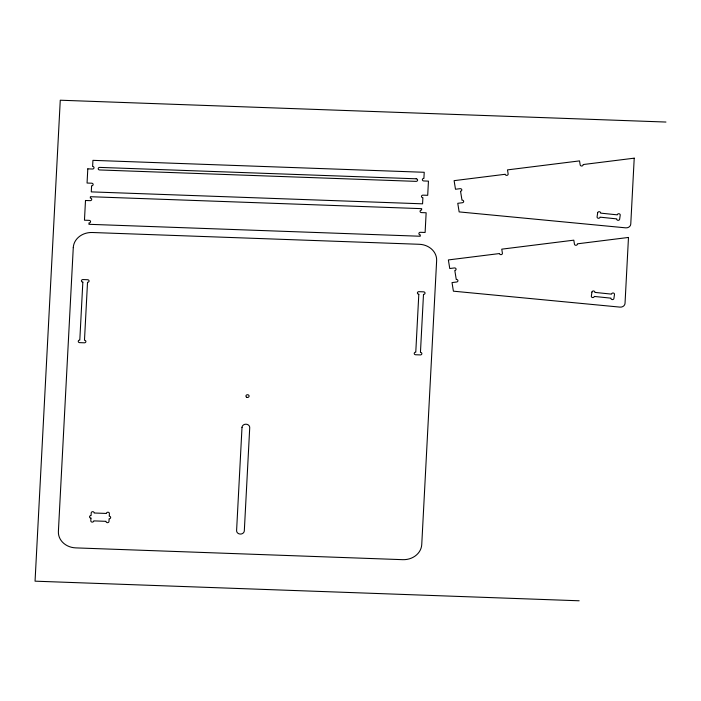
<?xml version="1.0" encoding="UTF-8"?>
<svg xmlns="http://www.w3.org/2000/svg" width="701" height="701" viewBox="0 0 701 701"><rect width="100%" height="100%" fill="white"/><g stroke="black" fill="none" stroke-linecap="round" stroke-linejoin="round"><path stroke-width="1.05" d="M665.95 122.044L60.268 100.217L35.05 581.173L579.166 600.783M73.272 247.619L58.393 531.463A18.191 15.781 -0.8 0 0 75.734 547.884L402.76 559.67A18.191 15.781 -0.8 0 0 421.748 544.554L436.635 260.711A18.191 15.781 -0.8 0 0 419.294 244.29L92.269 232.504A18.191 15.781 -0.8 0 0 73.272 247.619M85.496 200.486L84.462 220.193L89.141 220.359A1.481 1.279 -0.8 0 1 90.552 221.7A1.481 1.279 -0.8 0 1 89.009 222.927L88.931 224.302L420.223 236.246L420.293 234.87A1.481 1.279 -0.8 0 1 418.891 233.529A1.481 1.279 -0.8 0 1 420.434 232.303L425.113 232.469L426.147 212.762L421.467 212.596A1.481 1.279 -0.8 0 1 420.057 211.255A1.481 1.279 -0.8 0 1 421.599 210.028L421.669 208.653L90.376 196.709L90.306 198.085A1.481 1.279 -0.8 0 1 91.717 199.426A1.481 1.279 -0.8 0 1 90.175 200.652L85.496 200.486M87.8 168.845L87.055 183.04L91.735 183.206A1.481 1.279 -0.8 0 1 93.145 184.538A1.481 1.279 -0.8 0 1 91.603 185.774L91.279 191.881L422.572 203.825L422.896 197.708A1.481 1.279 -0.8 0 1 421.485 196.376A1.481 1.279 -0.8 0 1 423.027 195.15L427.706 195.316L428.451 181.13L423.772 180.954A1.481 1.279 -0.8 0 1 422.361 179.622A1.481 1.279 -0.8 0 1 423.903 178.396L424.228 172.288L92.935 160.345L92.611 166.452A1.481 1.279 -0.8 0 1 94.022 167.784A1.481 1.279 -0.8 0 1 92.479 169.02L87.8 168.845M82.841 282.126L79.8 340.081A1.481 1.279 -0.8 0 0 78.258 341.308A1.481 1.279 -0.8 0 0 79.669 342.64L84.348 342.807A1.481 1.279 -0.8 0 0 85.89 341.58A1.481 1.279 -0.8 0 0 84.479 340.248L87.52 282.293A1.481 1.279 -0.8 0 0 89.062 281.066A1.481 1.279 -0.8 0 0 87.651 279.734L82.981 279.568A1.481 1.279 -0.8 0 0 81.43 280.794A1.481 1.279 -0.8 0 0 82.841 282.126M90.946 518.118L90.806 520.782A1.481 1.279 -0.8 0 0 92.217 522.114A1.481 1.279 -0.8 0 0 93.759 520.887L106.026 521.325A1.481 1.279 -0.8 0 0 107.428 522.666A1.481 1.279 -0.8 0 0 108.97 521.439L109.111 518.775A1.481 1.279 -0.8 0 0 110.653 517.548A1.481 1.279 -0.8 0 0 109.251 516.208L109.391 513.553A1.481 1.279 -0.8 0 0 107.98 512.212A1.481 1.279 -0.8 0 0 106.438 513.447L94.171 513.001A1.481 1.279 -0.8 0 0 92.76 511.669A1.481 1.279 -0.8 0 0 91.218 512.895L91.077 515.559A1.481 1.279 -0.8 0 0 89.535 516.786A1.481 1.279 -0.8 0 0 90.946 518.118M242.003 427.408L236.596 530.578A3.864 3.356 -0.8 0 0 240.277 534.066A3.864 3.356 -0.8 0 0 244.316 530.859L249.722 427.689A3.864 3.356 -0.8 0 0 246.042 424.201A3.864 3.356 -0.8 0 0 242.003 427.408M418.812 294.236L415.772 352.191A1.481 1.279 -0.8 0 0 414.23 353.418A1.481 1.279 -0.8 0 0 415.64 354.75L420.32 354.916A1.481 1.279 -0.8 0 0 421.862 353.69A1.481 1.279 -0.8 0 0 420.451 352.358L423.492 294.402A1.481 1.279 -0.8 0 0 425.034 293.176A1.481 1.279 -0.8 0 0 423.623 291.844L418.944 291.677A1.481 1.279 -0.8 0 0 417.402 292.904A1.481 1.279 -0.8 0 0 418.812 294.236M628.482 237.446L625.029 303.358A4.548 3.943 -0.8 0 1 619.973 307.117L453.407 291.178L452.022 282.582L456.666 282.004A1.481 1.279 -0.8 0 0 457.919 280.549A1.481 1.279 -0.8 0 0 456.255 279.462L454.809 270.481A1.481 1.279 -0.8 0 0 456.062 269.035A1.481 1.279 -0.8 0 0 454.397 267.948L449.762 268.527L448.368 259.931L499.48 253.552A1.481 1.279 -0.8 0 0 501.145 254.638A1.481 1.279 -0.8 0 0 502.407 253.184L501.758 249.162L573.804 240.171L574.452 244.193A1.481 1.279 -0.8 0 0 576.117 245.28A1.481 1.279 -0.8 0 0 577.379 243.825L628.482 237.446M634.221 158.172L630.769 224.083A4.548 3.943 -0.8 0 1 625.704 227.843L459.146 211.904L457.762 203.308L462.397 202.729A1.481 1.279 -0.8 0 0 463.659 201.275A1.481 1.279 -0.8 0 0 461.985 200.188L460.539 191.207A1.481 1.279 -0.8 0 0 461.801 189.761A1.481 1.279 -0.8 0 0 460.128 188.674L455.492 189.252L454.108 180.656L505.211 174.277A1.481 1.279 -0.8 0 0 506.884 175.364A1.481 1.279 -0.8 0 0 508.137 173.909L507.489 169.887L579.534 160.897L580.183 164.919A1.481 1.279 -0.8 0 0 581.856 166.006A1.481 1.279 -0.8 0 0 583.118 164.551L634.221 158.172M597.655 212.815L597.086 216.854A1.481 1.279 -0.8 0 0 598.365 218.274A1.481 1.279 -0.8 0 0 600.012 217.152L616.714 218.887A1.481 1.279 -0.8 0 0 617.993 220.316A1.481 1.279 -0.8 0 0 619.64 219.194L620.219 215.154A1.481 1.279 -0.8 0 0 618.93 213.726A1.481 1.279 -0.8 0 0 617.283 214.848L600.591 213.122A1.481 1.279 -0.8 0 0 599.302 211.693A1.481 1.279 -0.8 0 0 597.655 212.815M591.924 292.089L591.346 296.129A1.481 1.279 -0.8 0 0 592.634 297.557A1.481 1.279 -0.8 0 0 594.282 296.435L610.974 298.162A1.481 1.279 -0.8 0 0 612.262 299.59A1.481 1.279 -0.8 0 0 613.91 298.468L614.479 294.429A1.481 1.279 -0.8 0 0 613.2 293.009A1.481 1.279 -0.8 0 0 611.552 294.131L594.851 292.396A1.481 1.279 -0.8 0 0 593.572 290.968A1.481 1.279 -0.8 0 0 591.924 292.089M416.192 178.799L99.752 167.399A1.481 1.279 -0.8 0 0 98.21 168.626A1.481 1.279 -0.8 0 0 99.621 169.957L416.061 181.366A1.481 1.279 -0.8 0 0 417.603 180.139A1.481 1.279 -0.8 0 0 416.192 178.799M246.656 397.257A1.595 1.384 -0.8 0 0 249.1 396.144A1.595 1.384 -0.8 0 0 246.778 394.865A1.595 1.384 -0.8 0 0 246.656 397.257"/></g></svg>
